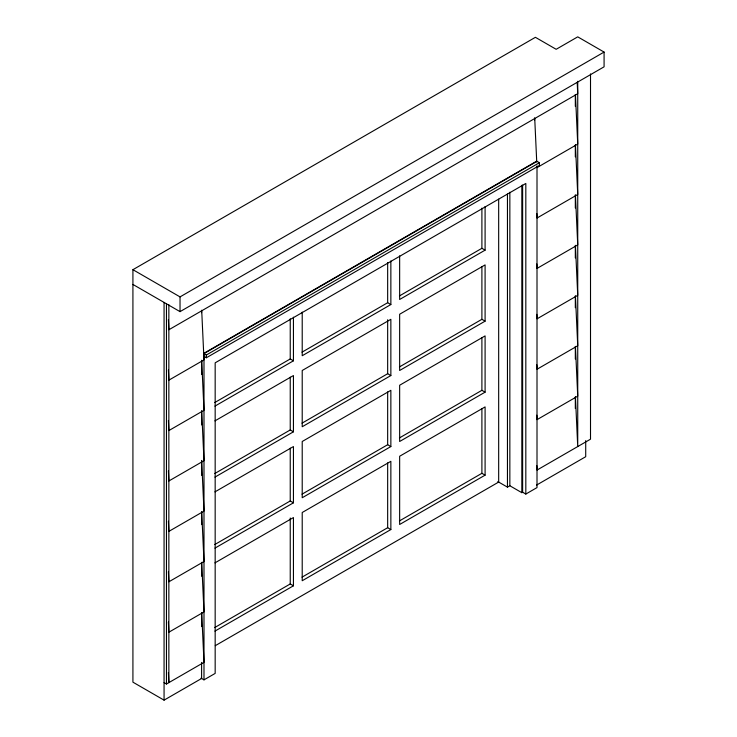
<?xml version="1.0" encoding="UTF-8"?>
<svg xmlns="http://www.w3.org/2000/svg" width="737" height="737" viewBox="0 0 737 737"><rect width="100%" height="100%" fill="white"/><g stroke="black" fill="none" stroke-linecap="round" stroke-linejoin="round"><path stroke-width="1.11" d="M201.597 662.397L201.597 678.482L164.065 700.15L132.918 682.167L132.918 269.687L535.403 37.311L556.168 49.296L577.734 36.85L604.082 52.069L604.082 66.818L180.031 311.64L132.918 284.436M132.918 269.687L180.031 296.891L604.082 52.069M203.688 353.428L536.702 161.163M201.035 678.151L203.992 679.864L203.992 353.603L537.006 161.339L539.401 162.72L539.401 165.484L206.388 357.749L203.992 356.367M203.992 353.603L206.388 354.985L539.401 162.72M537.006 167.621L577.734 144.102L575.44 94.566M214.725 402.559L290.24 358.965L293.437 360.808L293.437 317.186M302.013 352.166L387.662 302.714L390.859 304.556L390.859 260.935M399.436 295.924L481.897 248.305L485.093 250.147L485.093 206.526M214.937 406.124L293.437 360.808M390.859 304.556L302.216 355.731L302.216 312.11M485.093 250.147L399.647 299.489L399.647 255.859M214.937 420.882L293.437 375.557L293.437 431.808L214.937 477.125M214.725 473.559L290.24 429.966L293.437 431.808M302.013 423.167L387.662 373.714L390.859 375.557L390.859 319.314L302.216 370.49L302.216 426.741L390.859 375.557M399.436 366.925L481.897 319.314L485.093 321.157L485.093 264.905L399.647 314.238L399.647 370.49L485.093 321.157M214.937 491.883L293.437 446.567L293.437 502.818L214.937 548.135M214.725 544.569L290.24 500.967L293.437 502.818M302.013 494.177L387.662 444.724L390.859 446.567L390.859 390.315L302.216 441.491L302.216 497.742L390.859 446.567M399.436 437.925L481.897 390.315L485.093 392.158L485.093 335.906L399.647 385.239L399.647 441.491L485.093 392.158M214.937 562.884L293.437 517.567L293.437 585.804L214.937 631.121M214.725 627.556L290.24 583.962L293.437 585.804M302.013 577.163L387.662 527.71L390.859 529.553L390.859 461.316L302.216 512.501L302.216 580.738L390.859 529.553M399.436 520.921L481.897 473.311L485.093 475.153L485.093 406.916L399.647 456.249L399.647 524.486L485.093 475.153M215.287 645.676L498.673 482.072L498.673 199.147M164.065 682.628L166.461 684.01L203.992 662.342L201.698 612.797M497.788 481.556L507.452 487.139L509.847 485.757L521.833 492.675L522.625 492.215L525.822 494.057L537.006 487.599L537.006 165.936M536.573 485.084L585.712 456.71L585.712 440.615M203.992 679.864L215.167 673.406L215.167 362.825L525.822 183.467L525.822 494.057M577.209 82.443L577.734 93.7L168.856 329.761L168.386 319.637M575.44 144.977L577.734 194.513L537.006 218.032L536.794 213.527M575.44 195.388L577.734 244.924L537.006 268.443L536.794 263.938M575.44 245.799L577.734 295.334L537.006 318.854L536.794 314.349M575.44 296.2L577.734 345.745L537.006 369.265L536.794 364.76M575.44 346.611L577.734 396.156L537.006 419.666L536.794 415.171M575.44 397.022L577.734 446.567L577.734 81.291M534.712 118.077L536.739 161.993M536.794 465.572L537.006 470.077L590.512 439.188L590.512 73.912M201.698 310.341L203.992 359.886L168.856 380.172L168.386 370.038M201.698 360.752L203.992 410.297L168.856 430.583L168.386 420.449M201.698 411.163L203.992 460.699L168.856 480.994L168.386 470.86M201.643 460.441L203.992 511.109L168.856 531.395L168.386 521.262M201.698 511.985L203.992 561.52L168.856 581.806L168.386 571.672M201.698 562.395L203.992 611.931L168.856 632.217L168.386 622.083M168.386 672.494L168.856 682.628L168.856 304.722M575.33 94.603L575.33 106.331M575.33 145.014L575.33 156.87M575.33 194.771L575.33 208.027M575.33 245.32L575.33 257.95M575.33 295.859L575.33 307.697M575.33 346.399L575.33 359.03M575.33 396.939L575.33 408.519M534.611 118.086L534.611 120.407M522.625 185.079L522.625 492.215M521.833 185.309L521.833 492.675M509.847 192.21L509.847 485.757M507.452 194.034L507.452 487.139M481.897 208.129L481.897 248.305M481.897 266.508L481.897 319.314M481.897 337.509L481.897 390.315M481.897 408.482L481.897 473.311M387.662 262.538L387.662 302.714M387.662 319.766L387.662 373.714M387.662 391.918L387.662 444.724M387.662 462.891L387.662 527.71M290.24 318.78L290.24 358.965M290.24 377.16L290.24 429.966M290.24 448.16L290.24 500.967M290.24 518L290.24 583.962M206.388 354.985L206.388 357.749M201.597 310.351L201.597 312.672M201.597 360.255L201.597 374.543M201.597 410.804L201.597 424.945M201.597 460.468L201.597 475.356M201.597 511.902L201.597 524.624M201.597 562.432L201.597 576.233M201.597 612.843L201.597 626.588M180.031 296.891L180.031 311.64M166.461 303.801L166.461 684.01M164.065 302.419L164.065 700.15"/></g></svg>
